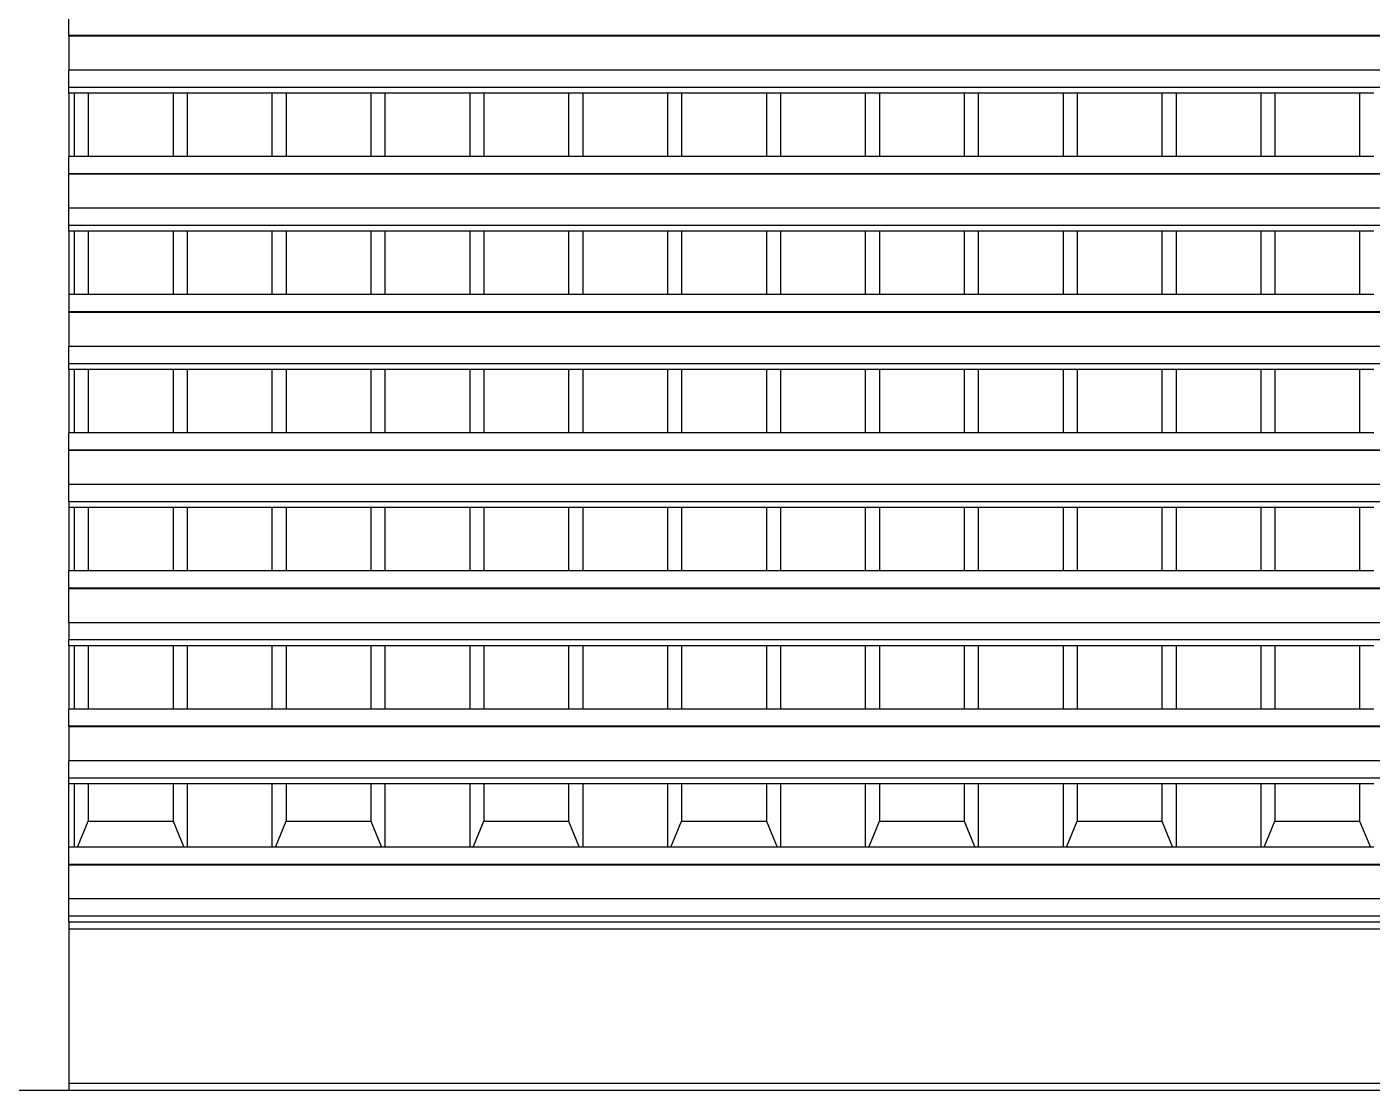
# Model space of a CAD drawing. Extents: x -92 to 92, y -11 to 21.
# Drawn here: x 35.281 to 37.202, y 7.078 to 8.596 of the extents above; entities that cross this region are included whole.
import ezdxf

# ---------------------------------------------------------------- set-up
doc = ezdxf.new("R2010")
doc.units = 0
doc.layers.get('0').update_dxf_attribs({"linetype": 'CONTINUOUS'})

msp = doc.modelspace()

# ---------------------------------------------------------------- linework, layer by layer
for p, q in [((35.3413, 8.5839), (35.3413, 8.6085)), ((38.9713, 8.5839), (35.3413, 8.5839)), ((35.3413, 8.583), (35.3413, 8.5839)), ((38.9713, 8.583), (35.3413, 8.583)), ((35.3413, 8.583), (35.3413, 8.5346)), ((38.9713, 8.5346), (35.3413, 8.5346)), ((35.3413, 8.5099), (35.3413, 8.5346)), ((38.9713, 8.5099), (35.3413, 8.5099)), ((35.3413, 8.5017), (35.3413, 8.5099)), ((35.3489, 8.5017), (35.3413, 8.5017)), ((35.3413, 8.5017), (35.3413, 8.4113)), ((35.3489, 8.5017), (35.3489, 8.4113)), ((35.369, 8.5017), (35.3489, 8.5017)), ((35.369, 8.5017), (35.369, 8.4113)), ((35.4901, 8.5017), (35.369, 8.5017)), ((35.4901, 8.5017), (35.4901, 8.4113)), ((35.5102, 8.5017), (35.4901, 8.5017)), ((35.5102, 8.5017), (35.5102, 8.4113)), ((35.6313, 8.5017), (35.5102, 8.5017)), ((35.6313, 8.5017), (35.6313, 8.4113)), ((35.6514, 8.5017), (35.6313, 8.5017)), ((35.6514, 8.5017), (35.6514, 8.4113)), ((35.7725, 8.5017), (35.6514, 8.5017)), ((35.7725, 8.5017), (35.7725, 8.4113)), ((35.7926, 8.5017), (35.7725, 8.5017)), ((35.7926, 8.5017), (35.7926, 8.4113)), ((35.9137, 8.5017), (35.7926, 8.5017)), ((35.9137, 8.5017), (35.9137, 8.4113)), ((35.9339, 8.5017), (35.9137, 8.5017)), ((35.9339, 8.5017), (35.9339, 8.4113)), ((36.0549, 8.5017), (35.9339, 8.5017)), ((36.0549, 8.5017), (36.0549, 8.4113)), ((36.0751, 8.5017), (36.0549, 8.5017)), ((36.0751, 8.5017), (36.0751, 8.4113)), ((36.1961, 8.5017), (36.0751, 8.5017)), ((36.1961, 8.5017), (36.1961, 8.4113)), ((36.2163, 8.5017), (36.1961, 8.5017)), ((36.2163, 8.5017), (36.2163, 8.4113)), ((36.3373, 8.5017), (36.2163, 8.5017)), ((36.3373, 8.5017), (36.3373, 8.4113)), ((36.3575, 8.5017), (36.3373, 8.5017)), ((36.3575, 8.5017), (36.3575, 8.4113)), ((36.4785, 8.5017), (36.3575, 8.5017)), ((36.4785, 8.5017), (36.4785, 8.4113)), ((36.4987, 8.5017), (36.4785, 8.5017)), ((36.4987, 8.5017), (36.4987, 8.4113)), ((36.6197, 8.5017), (36.4987, 8.5017)), ((36.6197, 8.5017), (36.6197, 8.4113)), ((36.6399, 8.5017), (36.6197, 8.5017)), ((36.6399, 8.5017), (36.6399, 8.4113)), ((36.7609, 8.5017), (36.6399, 8.5017)), ((36.7609, 8.5017), (36.7609, 8.4113)), ((36.7811, 8.5017), (36.7609, 8.5017)), ((36.7811, 8.5017), (36.7811, 8.4113)), ((36.9021, 8.5017), (36.7811, 8.5017)), ((36.9021, 8.5017), (36.9021, 8.4113)), ((36.9223, 8.5017), (36.9021, 8.5017)), ((36.9223, 8.5017), (36.9223, 8.4113)), ((37.0433, 8.5017), (36.9223, 8.5017)), ((37.0433, 8.5017), (37.0433, 8.4113)), ((37.0635, 8.5017), (37.0433, 8.5017)), ((37.0635, 8.5017), (37.0635, 8.4113)), ((37.1845, 8.5017), (37.0635, 8.5017)), ((37.1845, 8.5017), (37.1845, 8.4113)), ((37.2047, 8.5017), (37.1845, 8.5017)), ((35.3489, 8.4113), (35.3413, 8.4113)), ((35.3413, 8.3866), (35.3413, 8.4113)), ((35.369, 8.4113), (35.3489, 8.4113)), ((35.4901, 8.4113), (35.369, 8.4113)), ((35.5102, 8.4113), (35.4901, 8.4113)), ((35.6313, 8.4113), (35.5102, 8.4113)), ((35.6514, 8.4113), (35.6313, 8.4113)), ((35.7725, 8.4113), (35.6514, 8.4113)), ((35.7926, 8.4113), (35.7725, 8.4113)), ((35.9137, 8.4113), (35.7926, 8.4113)), ((35.9339, 8.4113), (35.9137, 8.4113)), ((36.0549, 8.4113), (35.9339, 8.4113)), ((36.0751, 8.4113), (36.0549, 8.4113)), ((36.1961, 8.4113), (36.0751, 8.4113)), ((36.2163, 8.4113), (36.1961, 8.4113)), ((36.3373, 8.4113), (36.2163, 8.4113)), ((36.3575, 8.4113), (36.3373, 8.4113)), ((36.4785, 8.4113), (36.3575, 8.4113)), ((36.4987, 8.4113), (36.4785, 8.4113)), ((36.6197, 8.4113), (36.4987, 8.4113)), ((36.6399, 8.4113), (36.6197, 8.4113)), ((36.7609, 8.4113), (36.6399, 8.4113)), ((36.7811, 8.4113), (36.7609, 8.4113)), ((36.9021, 8.4113), (36.7811, 8.4113)), ((36.9223, 8.4113), (36.9021, 8.4113)), ((37.0433, 8.4113), (36.9223, 8.4113)), ((37.0635, 8.4113), (37.0433, 8.4113)), ((37.1845, 8.4113), (37.0635, 8.4113)), ((37.2047, 8.4113), (37.1845, 8.4113)), ((38.9713, 8.3866), (35.3413, 8.3866)), ((35.3413, 8.3858), (35.3413, 8.3866)), ((38.9713, 8.3858), (35.3413, 8.3858)), ((35.3413, 8.3373), (35.3413, 8.3858)), ((38.9713, 8.3373), (35.3413, 8.3373)), ((35.3413, 8.3126), (35.3413, 8.3373)), ((38.9713, 8.3126), (35.3413, 8.3126)), ((35.3413, 8.3044), (35.3413, 8.3126)), ((35.3489, 8.3044), (35.3413, 8.3044)), ((35.3413, 8.3044), (35.3413, 8.214)), ((35.3489, 8.3044), (35.3489, 8.214)), ((35.369, 8.3044), (35.3489, 8.3044)), ((35.369, 8.3044), (35.369, 8.214)), ((35.4901, 8.3044), (35.369, 8.3044)), ((35.4901, 8.3044), (35.4901, 8.214)), ((35.5102, 8.3044), (35.4901, 8.3044)), ((35.5102, 8.3044), (35.5102, 8.214)), ((35.6313, 8.3044), (35.5102, 8.3044)), ((35.6313, 8.3044), (35.6313, 8.214)), ((35.6514, 8.3044), (35.6313, 8.3044)), ((35.6514, 8.3044), (35.6514, 8.214)), ((35.7725, 8.3044), (35.6514, 8.3044)), ((35.7725, 8.3044), (35.7725, 8.214)), ((35.7926, 8.3044), (35.7725, 8.3044)), ((35.7926, 8.3044), (35.7926, 8.214)), ((35.9137, 8.3044), (35.7926, 8.3044)), ((35.9137, 8.3044), (35.9137, 8.214)), ((35.9339, 8.3044), (35.9137, 8.3044)), ((35.9339, 8.3044), (35.9339, 8.214)), ((36.0549, 8.3044), (35.9339, 8.3044)), ((36.0549, 8.3044), (36.0549, 8.214)), ((36.0751, 8.3044), (36.0549, 8.3044)), ((36.0751, 8.3044), (36.0751, 8.214)), ((36.1961, 8.3044), (36.0751, 8.3044)), ((36.1961, 8.3044), (36.1961, 8.214)), ((36.2163, 8.3044), (36.1961, 8.3044)), ((36.2163, 8.3044), (36.2163, 8.214)), ((36.3373, 8.3044), (36.2163, 8.3044)), ((36.3373, 8.3044), (36.3373, 8.214)), ((36.3575, 8.3044), (36.3373, 8.3044)), ((36.3575, 8.3044), (36.3575, 8.214)), ((36.4785, 8.3044), (36.3575, 8.3044)), ((36.4785, 8.3044), (36.4785, 8.214)), ((36.4987, 8.3044), (36.4785, 8.3044)), ((36.4987, 8.3044), (36.4987, 8.214)), ((36.6197, 8.3044), (36.4987, 8.3044)), ((36.6197, 8.3044), (36.6197, 8.214)), ((36.6399, 8.3044), (36.6197, 8.3044)), ((36.6399, 8.3044), (36.6399, 8.214)), ((36.7609, 8.3044), (36.6399, 8.3044)), ((36.7609, 8.3044), (36.7609, 8.214)), ((36.7811, 8.3044), (36.7609, 8.3044)), ((36.7811, 8.3044), (36.7811, 8.214)), ((36.9021, 8.3044), (36.7811, 8.3044)), ((36.9021, 8.3044), (36.9021, 8.214)), ((36.9223, 8.3044), (36.9021, 8.3044)), ((36.9223, 8.3044), (36.9223, 8.214)), ((37.0433, 8.3044), (36.9223, 8.3044)), ((37.0433, 8.3044), (37.0433, 8.214)), ((37.0635, 8.3044), (37.0433, 8.3044)), ((37.0635, 8.3044), (37.0635, 8.214)), ((37.1845, 8.3044), (37.0635, 8.3044)), ((37.1845, 8.3044), (37.1845, 8.214)), ((37.2047, 8.3044), (37.1845, 8.3044)), ((35.3489, 8.214), (35.3413, 8.214)), ((35.3413, 8.214), (35.3413, 8.1893)), ((35.369, 8.214), (35.3489, 8.214)), ((35.4901, 8.214), (35.369, 8.214)), ((35.5102, 8.214), (35.4901, 8.214)), ((35.6313, 8.214), (35.5102, 8.214)), ((35.6514, 8.214), (35.6313, 8.214)), ((35.7725, 8.214), (35.6514, 8.214)), ((35.7926, 8.214), (35.7725, 8.214)), ((35.9137, 8.214), (35.7926, 8.214)), ((35.9339, 8.214), (35.9137, 8.214)), ((36.0549, 8.214), (35.9339, 8.214)), ((36.0751, 8.214), (36.0549, 8.214)), ((36.1961, 8.214), (36.0751, 8.214)), ((36.2163, 8.214), (36.1961, 8.214)), ((36.3373, 8.214), (36.2163, 8.214)), ((36.3575, 8.214), (36.3373, 8.214)), ((36.4785, 8.214), (36.3575, 8.214)), ((36.4987, 8.214), (36.4785, 8.214)), ((36.6197, 8.214), (36.4987, 8.214)), ((36.6399, 8.214), (36.6197, 8.214)), ((36.7609, 8.214), (36.6399, 8.214)), ((36.7811, 8.214), (36.7609, 8.214)), ((36.9021, 8.214), (36.7811, 8.214)), ((36.9223, 8.214), (36.9021, 8.214)), ((37.0433, 8.214), (36.9223, 8.214)), ((37.0635, 8.214), (37.0433, 8.214)), ((37.1845, 8.214), (37.0635, 8.214)), ((37.2047, 8.214), (37.1845, 8.214)), ((38.9713, 8.1893), (35.3413, 8.1893)), ((35.3413, 8.1885), (35.3413, 8.1893)), ((38.9713, 8.1885), (35.3413, 8.1885)), ((35.3413, 8.1885), (35.3413, 8.14)), ((38.9713, 8.14), (35.3413, 8.14)), ((35.3413, 8.1153), (35.3413, 8.14)), ((38.9713, 8.1153), (35.3413, 8.1153)), ((35.3413, 8.1071), (35.3413, 8.1153)), ((35.3489, 8.1071), (35.3413, 8.1071)), ((35.3413, 8.1071), (35.3413, 8.0167)), ((35.3489, 8.1071), (35.3489, 8.0167)), ((35.369, 8.1071), (35.3489, 8.1071)), ((35.369, 8.1071), (35.369, 8.0167)), ((35.4901, 8.1071), (35.369, 8.1071)), ((35.4901, 8.1071), (35.4901, 8.0167)), ((35.5102, 8.1071), (35.4901, 8.1071)), ((35.5102, 8.1071), (35.5102, 8.0167)), ((35.6313, 8.1071), (35.5102, 8.1071)), ((35.6313, 8.1071), (35.6313, 8.0167)), ((35.6514, 8.1071), (35.6313, 8.1071)), ((35.6514, 8.1071), (35.6514, 8.0167)), ((35.7725, 8.1071), (35.6514, 8.1071)), ((35.7725, 8.1071), (35.7725, 8.0167)), ((35.7926, 8.1071), (35.7725, 8.1071)), ((35.7926, 8.1071), (35.7926, 8.0167)), ((35.9137, 8.1071), (35.7926, 8.1071)), ((35.9137, 8.1071), (35.9137, 8.0167)), ((35.9339, 8.1071), (35.9137, 8.1071)), ((35.9339, 8.1071), (35.9339, 8.0167)), ((36.0549, 8.1071), (35.9339, 8.1071)), ((36.0549, 8.1071), (36.0549, 8.0167)), ((36.0751, 8.1071), (36.0549, 8.1071)), ((36.0751, 8.1071), (36.0751, 8.0167)), ((36.1961, 8.1071), (36.0751, 8.1071)), ((36.1961, 8.1071), (36.1961, 8.0167)), ((36.2163, 8.1071), (36.1961, 8.1071)), ((36.2163, 8.1071), (36.2163, 8.0167)), ((36.3373, 8.1071), (36.2163, 8.1071)), ((36.3373, 8.1071), (36.3373, 8.0167)), ((36.3575, 8.1071), (36.3373, 8.1071)), ((36.3575, 8.1071), (36.3575, 8.0167)), ((36.4785, 8.1071), (36.3575, 8.1071)), ((36.4785, 8.1071), (36.4785, 8.0167)), ((36.4987, 8.1071), (36.4785, 8.1071)), ((36.4987, 8.1071), (36.4987, 8.0167)), ((36.6197, 8.1071), (36.4987, 8.1071)), ((36.6197, 8.1071), (36.6197, 8.0167)), ((36.6399, 8.1071), (36.6197, 8.1071)), ((36.6399, 8.1071), (36.6399, 8.0167)), ((36.7609, 8.1071), (36.6399, 8.1071)), ((36.7609, 8.1071), (36.7609, 8.0167)), ((36.7811, 8.1071), (36.7609, 8.1071)), ((36.7811, 8.1071), (36.7811, 8.0167)), ((36.9021, 8.1071), (36.7811, 8.1071)), ((36.9021, 8.1071), (36.9021, 8.0167)), ((36.9223, 8.1071), (36.9021, 8.1071)), ((36.9223, 8.1071), (36.9223, 8.0167)), ((37.0433, 8.1071), (36.9223, 8.1071)), ((37.0433, 8.1071), (37.0433, 8.0167)), ((37.0635, 8.1071), (37.0433, 8.1071)), ((37.0635, 8.1071), (37.0635, 8.0167)), ((37.1845, 8.1071), (37.0635, 8.1071)), ((37.1845, 8.1071), (37.1845, 8.0167)), ((37.2047, 8.1071), (37.1845, 8.1071)), ((35.3413, 7.992), (35.3413, 8.0167)), ((35.3489, 8.0167), (35.3413, 8.0167)), ((35.369, 8.0167), (35.3489, 8.0167)), ((35.4901, 8.0167), (35.369, 8.0167)), ((35.5102, 8.0167), (35.4901, 8.0167)), ((35.6313, 8.0167), (35.5102, 8.0167)), ((35.6514, 8.0167), (35.6313, 8.0167)), ((35.7725, 8.0167), (35.6514, 8.0167)), ((35.7926, 8.0167), (35.7725, 8.0167)), ((35.9137, 8.0167), (35.7926, 8.0167)), ((35.9339, 8.0167), (35.9137, 8.0167)), ((36.0549, 8.0167), (35.9339, 8.0167)), ((36.0751, 8.0167), (36.0549, 8.0167)), ((36.1961, 8.0167), (36.0751, 8.0167)), ((36.2163, 8.0167), (36.1961, 8.0167)), ((36.3373, 8.0167), (36.2163, 8.0167)), ((36.3575, 8.0167), (36.3373, 8.0167)), ((36.4785, 8.0167), (36.3575, 8.0167)), ((36.4987, 8.0167), (36.4785, 8.0167)), ((36.6197, 8.0167), (36.4987, 8.0167)), ((36.6399, 8.0167), (36.6197, 8.0167)), ((36.7609, 8.0167), (36.6399, 8.0167)), ((36.7811, 8.0167), (36.7609, 8.0167)), ((36.9021, 8.0167), (36.7811, 8.0167)), ((36.9223, 8.0167), (36.9021, 8.0167)), ((37.0433, 8.0167), (36.9223, 8.0167)), ((37.0635, 8.0167), (37.0433, 8.0167)), ((37.1845, 8.0167), (37.0635, 8.0167)), ((37.2047, 8.0167), (37.1845, 8.0167)), ((38.9713, 7.992), (35.3413, 7.992)), ((35.3413, 7.9912), (35.3413, 7.992)), ((38.9713, 7.9912), (35.3413, 7.9912)), ((35.3413, 7.9427), (35.3413, 7.9912)), ((38.9713, 7.9427), (35.3413, 7.9427)), ((35.3413, 7.9181), (35.3413, 7.9427)), ((38.9713, 7.9181), (35.3413, 7.9181)), ((35.3413, 7.9181), (35.3413, 7.9098)), ((35.3489, 7.9098), (35.3413, 7.9098)), ((35.3413, 7.9098), (35.3413, 7.8194)), ((35.3489, 7.9098), (35.3489, 7.8194)), ((35.369, 7.9098), (35.3489, 7.9098)), ((35.369, 7.9098), (35.369, 7.8194)), ((35.4901, 7.9098), (35.369, 7.9098)), ((35.4901, 7.9098), (35.4901, 7.8194)), ((35.5102, 7.9098), (35.4901, 7.9098)), ((35.5102, 7.9098), (35.5102, 7.8194)), ((35.6313, 7.9098), (35.5102, 7.9098)), ((35.6313, 7.9098), (35.6313, 7.8194)), ((35.6514, 7.9098), (35.6313, 7.9098)), ((35.6514, 7.9098), (35.6514, 7.8194)), ((35.7725, 7.9098), (35.6514, 7.9098)), ((35.7725, 7.9098), (35.7725, 7.8194)), ((35.7926, 7.9098), (35.7725, 7.9098)), ((35.7926, 7.9098), (35.7926, 7.8194)), ((35.9137, 7.9098), (35.7926, 7.9098)), ((35.9137, 7.9098), (35.9137, 7.8194)), ((35.9339, 7.9098), (35.9137, 7.9098)), ((35.9339, 7.9098), (35.9339, 7.8194)), ((36.0549, 7.9098), (35.9339, 7.9098)), ((36.0549, 7.9098), (36.0549, 7.8194)), ((36.0751, 7.9098), (36.0549, 7.9098)), ((36.0751, 7.9098), (36.0751, 7.8194)), ((36.1961, 7.9098), (36.0751, 7.9098)), ((36.1961, 7.9098), (36.1961, 7.8194)), ((36.2163, 7.9098), (36.1961, 7.9098)), ((36.2163, 7.9098), (36.2163, 7.8194)), ((36.3373, 7.9098), (36.2163, 7.9098)), ((36.3373, 7.9098), (36.3373, 7.8194)), ((36.3575, 7.9098), (36.3373, 7.9098)), ((36.3575, 7.9098), (36.3575, 7.8194)), ((36.4785, 7.9098), (36.3575, 7.9098)), ((36.4785, 7.9098), (36.4785, 7.8194)), ((36.4987, 7.9098), (36.4785, 7.9098)), ((36.4987, 7.9098), (36.4987, 7.8194)), ((36.6197, 7.9098), (36.4987, 7.9098)), ((36.6197, 7.9098), (36.6197, 7.8194)), ((36.6399, 7.9098), (36.6197, 7.9098)), ((36.6399, 7.9098), (36.6399, 7.8194)), ((36.7609, 7.9098), (36.6399, 7.9098)), ((36.7609, 7.9098), (36.7609, 7.8194)), ((36.7811, 7.9098), (36.7609, 7.9098)), ((36.7811, 7.9098), (36.7811, 7.8194)), ((36.9021, 7.9098), (36.7811, 7.9098)), ((36.9021, 7.9098), (36.9021, 7.8194)), ((36.9223, 7.9098), (36.9021, 7.9098)), ((36.9223, 7.9098), (36.9223, 7.8194)), ((37.0433, 7.9098), (36.9223, 7.9098)), ((37.0433, 7.9098), (37.0433, 7.8194)), ((37.0635, 7.9098), (37.0433, 7.9098)), ((37.0635, 7.9098), (37.0635, 7.8194)), ((37.1845, 7.9098), (37.0635, 7.9098)), ((37.1845, 7.9098), (37.1845, 7.8194)), ((37.2047, 7.9098), (37.1845, 7.9098)), ((35.3413, 7.7948), (35.3413, 7.8194)), ((35.3489, 7.8194), (35.3413, 7.8194)), ((35.369, 7.8194), (35.3489, 7.8194)), ((35.4901, 7.8194), (35.369, 7.8194)), ((35.5102, 7.8194), (35.4901, 7.8194)), ((35.6313, 7.8194), (35.5102, 7.8194)), ((35.6514, 7.8194), (35.6313, 7.8194)), ((35.7725, 7.8194), (35.6514, 7.8194)), ((35.7926, 7.8194), (35.7725, 7.8194)), ((35.9137, 7.8194), (35.7926, 7.8194)), ((35.9339, 7.8194), (35.9137, 7.8194)), ((36.0549, 7.8194), (35.9339, 7.8194)), ((36.0751, 7.8194), (36.0549, 7.8194)), ((36.1961, 7.8194), (36.0751, 7.8194)), ((36.2163, 7.8194), (36.1961, 7.8194)), ((36.3373, 7.8194), (36.2163, 7.8194)), ((36.3575, 7.8194), (36.3373, 7.8194)), ((36.4785, 7.8194), (36.3575, 7.8194)), ((36.4987, 7.8194), (36.4785, 7.8194)), ((36.6197, 7.8194), (36.4987, 7.8194)), ((36.6399, 7.8194), (36.6197, 7.8194)), ((36.7609, 7.8194), (36.6399, 7.8194)), ((36.7811, 7.8194), (36.7609, 7.8194)), ((36.9021, 7.8194), (36.7811, 7.8194)), ((36.9223, 7.8194), (36.9021, 7.8194)), ((37.0433, 7.8194), (36.9223, 7.8194)), ((37.0635, 7.8194), (37.0433, 7.8194)), ((37.1845, 7.8194), (37.0635, 7.8194)), ((37.2047, 7.8194), (37.1845, 7.8194)), ((38.9713, 7.7948), (35.3413, 7.7948)), ((35.3413, 7.7939), (35.3413, 7.7948)), ((38.9713, 7.7939), (35.3413, 7.7939)), ((35.3413, 7.7454), (35.3413, 7.7939)), ((38.9713, 7.7454), (35.3413, 7.7454)), ((35.3413, 7.7454), (35.3413, 7.7208)), ((38.9713, 7.7208), (35.3413, 7.7208)), ((35.3413, 7.7126), (35.3413, 7.7208)), ((35.3489, 7.7126), (35.3413, 7.7126)), ((35.3413, 7.7126), (35.3413, 7.6221)), ((35.3489, 7.7126), (35.3489, 7.6221)), ((35.369, 7.7126), (35.3489, 7.7126)), ((35.369, 7.7126), (35.369, 7.6221)), ((35.4901, 7.7126), (35.369, 7.7126)), ((35.4901, 7.7126), (35.4901, 7.6221)), ((35.5102, 7.7126), (35.4901, 7.7126)), ((35.5102, 7.7126), (35.5102, 7.6221)), ((35.6313, 7.7126), (35.5102, 7.7126)), ((35.6313, 7.7126), (35.6313, 7.6221)), ((35.6514, 7.7126), (35.6313, 7.7126)), ((35.6514, 7.7126), (35.6514, 7.6221)), ((35.7725, 7.7126), (35.6514, 7.7126)), ((35.7725, 7.7126), (35.7725, 7.6221)), ((35.7926, 7.7126), (35.7725, 7.7126)), ((35.7926, 7.7126), (35.7926, 7.6221)), ((35.9137, 7.7126), (35.7926, 7.7126)), ((35.9137, 7.7126), (35.9137, 7.6221)), ((35.9339, 7.7126), (35.9137, 7.7126)), ((35.9339, 7.7126), (35.9339, 7.6221)), ((36.0549, 7.7126), (35.9339, 7.7126)), ((36.0549, 7.7126), (36.0549, 7.6221)), ((36.0751, 7.7126), (36.0549, 7.7126)), ((36.0751, 7.7126), (36.0751, 7.6221)), ((36.1961, 7.7126), (36.0751, 7.7126)), ((36.1961, 7.7126), (36.1961, 7.6221)), ((36.2163, 7.7126), (36.1961, 7.7126)), ((36.2163, 7.7126), (36.2163, 7.6221)), ((36.3373, 7.7126), (36.2163, 7.7126)), ((36.3373, 7.7126), (36.3373, 7.6221)), ((36.3575, 7.7126), (36.3373, 7.7126)), ((36.3575, 7.7126), (36.3575, 7.6221)), ((36.4785, 7.7126), (36.3575, 7.7126)), ((36.4785, 7.7126), (36.4785, 7.6221)), ((36.4987, 7.7126), (36.4785, 7.7126)), ((36.4987, 7.7126), (36.4987, 7.6221)), ((36.6197, 7.7126), (36.4987, 7.7126)), ((36.6197, 7.7126), (36.6197, 7.6221)), ((36.6399, 7.7126), (36.6197, 7.7126)), ((36.6399, 7.7126), (36.6399, 7.6221)), ((36.7609, 7.7126), (36.6399, 7.7126)), ((36.7609, 7.7126), (36.7609, 7.6221)), ((36.7811, 7.7126), (36.7609, 7.7126)), ((36.7811, 7.7126), (36.7811, 7.6221)), ((36.9021, 7.7126), (36.7811, 7.7126)), ((36.9021, 7.7126), (36.9021, 7.6221)), ((36.9223, 7.7126), (36.9021, 7.7126)), ((36.9223, 7.7126), (36.9223, 7.6221)), ((37.0433, 7.7126), (36.9223, 7.7126)), ((37.0433, 7.7126), (37.0433, 7.6221)), ((37.0635, 7.7126), (37.0433, 7.7126)), ((37.0635, 7.7126), (37.0635, 7.6221)), ((37.1845, 7.7126), (37.0635, 7.7126)), ((37.1845, 7.7126), (37.1845, 7.6221)), ((37.2047, 7.7126), (37.1845, 7.7126)), ((35.3413, 7.5975), (35.3413, 7.6221)), ((35.3489, 7.6221), (35.3413, 7.6221)), ((35.369, 7.6221), (35.3489, 7.6221)), ((35.4901, 7.6221), (35.369, 7.6221)), ((35.5102, 7.6221), (35.4901, 7.6221)), ((35.6313, 7.6221), (35.5102, 7.6221)), ((35.6514, 7.6221), (35.6313, 7.6221)), ((35.7725, 7.6221), (35.6514, 7.6221)), ((35.7926, 7.6221), (35.7725, 7.6221)), ((35.9137, 7.6221), (35.7926, 7.6221)), ((35.9339, 7.6221), (35.9137, 7.6221)), ((36.0549, 7.6221), (35.9339, 7.6221)), ((36.0751, 7.6221), (36.0549, 7.6221)), ((36.1961, 7.6221), (36.0751, 7.6221)), ((36.2163, 7.6221), (36.1961, 7.6221)), ((36.3373, 7.6221), (36.2163, 7.6221)), ((36.3575, 7.6221), (36.3373, 7.6221)), ((36.4785, 7.6221), (36.3575, 7.6221)), ((36.4987, 7.6221), (36.4785, 7.6221)), ((36.6197, 7.6221), (36.4987, 7.6221)), ((36.6399, 7.6221), (36.6197, 7.6221)), ((36.7609, 7.6221), (36.6399, 7.6221)), ((36.7811, 7.6221), (36.7609, 7.6221)), ((36.9021, 7.6221), (36.7811, 7.6221)), ((36.9223, 7.6221), (36.9021, 7.6221)), ((37.0433, 7.6221), (36.9223, 7.6221)), ((37.0635, 7.6221), (37.0433, 7.6221)), ((37.1845, 7.6221), (37.0635, 7.6221)), ((37.2047, 7.6221), (37.1845, 7.6221)), ((38.9713, 7.5975), (35.3413, 7.5975)), ((35.3413, 7.5967), (35.3413, 7.5975)), ((38.9713, 7.5967), (35.3413, 7.5967)), ((35.3413, 7.5967), (35.3413, 7.5482)), ((38.9713, 7.5482), (35.3413, 7.5482)), ((35.3413, 7.5235), (35.3413, 7.5482)), ((38.9713, 7.5235), (35.3413, 7.5235)), ((35.3413, 7.5153), (35.3413, 7.5235)), ((35.3413, 7.4249), (35.3413, 7.5153)), ((35.3489, 7.5153), (35.3413, 7.5153)), ((35.3489, 7.5153), (35.3489, 7.4249)), ((35.369, 7.5153), (35.3489, 7.5153)), ((35.369, 7.5153), (35.369, 7.4621)), ((35.4901, 7.5153), (35.369, 7.5153)), ((35.4901, 7.5153), (35.4901, 7.4621)), ((35.5102, 7.5153), (35.4901, 7.5153)), ((35.5102, 7.5153), (35.5102, 7.4249)), ((35.6313, 7.5153), (35.5102, 7.5153)), ((35.6313, 7.5153), (35.6313, 7.4249)), ((35.6514, 7.5153), (35.6313, 7.5153)), ((35.6514, 7.5153), (35.6514, 7.4621)), ((35.7725, 7.5153), (35.6514, 7.5153)), ((35.7725, 7.5153), (35.7725, 7.4621)), ((35.7926, 7.5153), (35.7725, 7.5153)), ((35.7926, 7.5153), (35.7926, 7.4249)), ((35.9137, 7.5153), (35.7926, 7.5153)), ((35.9137, 7.5153), (35.9137, 7.4249)), ((35.9339, 7.5153), (35.9137, 7.5153)), ((35.9339, 7.5153), (35.9339, 7.4621)), ((36.0549, 7.5153), (35.9339, 7.5153)), ((36.0549, 7.5153), (36.0549, 7.4621)), ((36.0751, 7.5153), (36.0549, 7.5153)), ((36.0751, 7.5153), (36.0751, 7.4249)), ((36.1961, 7.5153), (36.0751, 7.5153)), ((36.1961, 7.5153), (36.1961, 7.4249)), ((36.2163, 7.5153), (36.1961, 7.5153)), ((36.2163, 7.5153), (36.2163, 7.4621)), ((36.3373, 7.5153), (36.2163, 7.5153)), ((36.3373, 7.5153), (36.3373, 7.4621)), ((36.3575, 7.5153), (36.3373, 7.5153)), ((36.3575, 7.5153), (36.3575, 7.4249)), ((36.4785, 7.5153), (36.3575, 7.5153)), ((36.4785, 7.5153), (36.4785, 7.4249)), ((36.4987, 7.5153), (36.4785, 7.5153)), ((36.4987, 7.5153), (36.4987, 7.4621)), ((36.6197, 7.5153), (36.4987, 7.5153)), ((36.6197, 7.5153), (36.6197, 7.4621)), ((36.6399, 7.5153), (36.6197, 7.5153)), ((36.6399, 7.5153), (36.6399, 7.4249)), ((36.7609, 7.5153), (36.6399, 7.5153)), ((36.7609, 7.5153), (36.7609, 7.4249)), ((36.7811, 7.5153), (36.7609, 7.5153)), ((36.7811, 7.5153), (36.7811, 7.4621)), ((36.9021, 7.5153), (36.7811, 7.5153)), ((36.9021, 7.5153), (36.9021, 7.4621)), ((36.9223, 7.5153), (36.9021, 7.5153)), ((36.9223, 7.5153), (36.9223, 7.4249)), ((37.0433, 7.5153), (36.9223, 7.5153)), ((37.0433, 7.5153), (37.0433, 7.4249)), ((37.0635, 7.5153), (37.0433, 7.5153)), ((37.0635, 7.5153), (37.0635, 7.4621)), ((37.1845, 7.5153), (37.0635, 7.5153)), ((37.1845, 7.5153), (37.1845, 7.4621)), ((37.2047, 7.5153), (37.1845, 7.5153)), ((35.3538, 7.4249), (35.369, 7.4621)), ((35.369, 7.4621), (35.4901, 7.4621)), ((35.4901, 7.4621), (35.5053, 7.4249)), ((35.6362, 7.4249), (35.6514, 7.4621)), ((35.6514, 7.4621), (35.7725, 7.4621)), ((35.7725, 7.4621), (35.7877, 7.4249)), ((35.9186, 7.4249), (35.9339, 7.4621)), ((35.9339, 7.4621), (36.0549, 7.4621)), ((36.0549, 7.4621), (36.0701, 7.4249)), ((36.201, 7.4249), (36.2163, 7.4621)), ((36.2163, 7.4621), (36.3373, 7.4621)), ((36.3373, 7.4621), (36.3525, 7.4249)), ((36.4834, 7.4249), (36.4987, 7.4621)), ((36.4987, 7.4621), (36.6197, 7.4621)), ((36.6197, 7.4621), (36.635, 7.4249)), ((36.7658, 7.4249), (36.7811, 7.4621)), ((36.7811, 7.4621), (36.9021, 7.4621)), ((36.9021, 7.4621), (36.9174, 7.4249)), ((37.0483, 7.4249), (37.0635, 7.4621)), ((37.0635, 7.4621), (37.1845, 7.4621)), ((37.1845, 7.4621), (37.1998, 7.4249)), ((35.3413, 7.4002), (35.3413, 7.4249)), ((35.3489, 7.4249), (35.3413, 7.4249)), ((35.3538, 7.4249), (35.3489, 7.4249)), ((35.5053, 7.4249), (35.3538, 7.4249)), ((35.5102, 7.4249), (35.5053, 7.4249)), ((35.6313, 7.4249), (35.5102, 7.4249)), ((35.6362, 7.4249), (35.6313, 7.4249)), ((35.7877, 7.4249), (35.6362, 7.4249)), ((35.7926, 7.4249), (35.7877, 7.4249)), ((35.9137, 7.4249), (35.7926, 7.4249)), ((35.9186, 7.4249), (35.9137, 7.4249)), ((36.0701, 7.4249), (35.9186, 7.4249)), ((36.0751, 7.4249), (36.0701, 7.4249)), ((36.1961, 7.4249), (36.0751, 7.4249)), ((36.201, 7.4249), (36.1961, 7.4249)), ((36.3525, 7.4249), (36.201, 7.4249)), ((36.3575, 7.4249), (36.3525, 7.4249)), ((36.4785, 7.4249), (36.3575, 7.4249)), ((36.4834, 7.4249), (36.4785, 7.4249)), ((36.635, 7.4249), (36.4834, 7.4249)), ((36.6399, 7.4249), (36.635, 7.4249)), ((36.7609, 7.4249), (36.6399, 7.4249)), ((36.7658, 7.4249), (36.7609, 7.4249)), ((36.9174, 7.4249), (36.7658, 7.4249)), ((36.9223, 7.4249), (36.9174, 7.4249)), ((37.0433, 7.4249), (36.9223, 7.4249)), ((37.0483, 7.4249), (37.0433, 7.4249)), ((37.1998, 7.4249), (37.0483, 7.4249)), ((37.2047, 7.4249), (37.1998, 7.4249)), ((38.9713, 7.4002), (35.3413, 7.4002)), ((35.3413, 7.3994), (35.3413, 7.4002)), ((38.9713, 7.3994), (35.3413, 7.3994)), ((35.3413, 7.3509), (35.3413, 7.3994)), ((38.9713, 7.3509), (35.3413, 7.3509)), ((35.3413, 7.3262), (35.3413, 7.3509)), ((38.9713, 7.3262), (35.3413, 7.3262)), ((35.3413, 7.318), (35.3413, 7.3262)), ((38.9713, 7.318), (35.3413, 7.318)), ((35.3413, 7.318), (35.3413, 7.3082)), ((35.3413, 7.3082), (38.9713, 7.3082)), ((35.3413, 7.3082), (35.3413, 7.0878)), ((35.2213, 7.078), (35.3413, 7.078)), ((35.3413, 7.0878), (38.9713, 7.0878)), ((35.3413, 7.0878), (35.3413, 7.078)), ((35.3413, 7.078), (38.9713, 7.078))]:
    msp.add_line(p, q)

doc.saveas('drawing.dxf')
